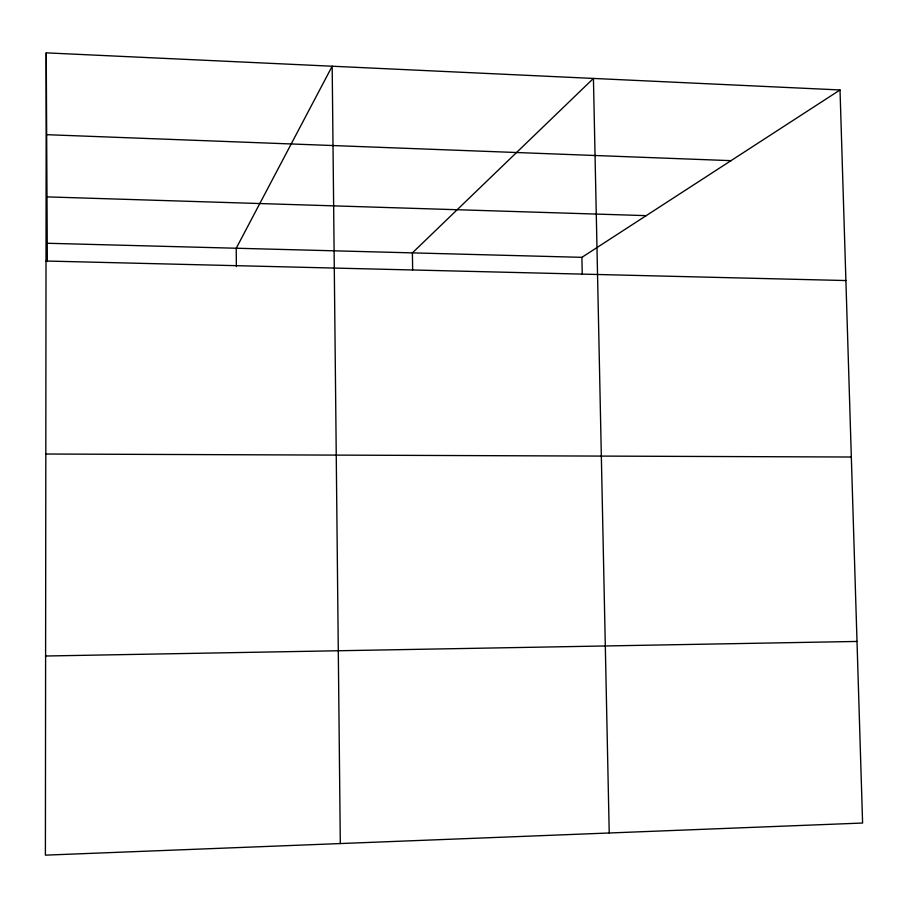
<?xml version="1.0" encoding="UTF-8"?>
<svg xmlns="http://www.w3.org/2000/svg" width="908" height="908" viewBox="0 0 908 908"><rect width="100%" height="100%" fill="white"/><g stroke="black" fill="none" stroke-linecap="round" stroke-linejoin="round"><path stroke-width="1.36" d="M46.229 52.857L45.4 855.143L862.6 823.034L840.025 89.96L46.229 52.857L47.33 261.583M47.352 243.265L581.903 257.339L840.025 89.96M45.604 656.007L857.004 641.445M45.809 454.023L851.329 457.019M46.013 261.027L845.893 280.549M47.068 196.888L646.201 215.639M46.705 134.679L730.985 160.659M609.223 832.988L593.435 78.428L412.402 252.878L412.641 269.824M581.903 257.339L582.244 274.341M340.307 843.555L332.18 66.216L236.239 248.236L236.364 266.566"/></g></svg>
